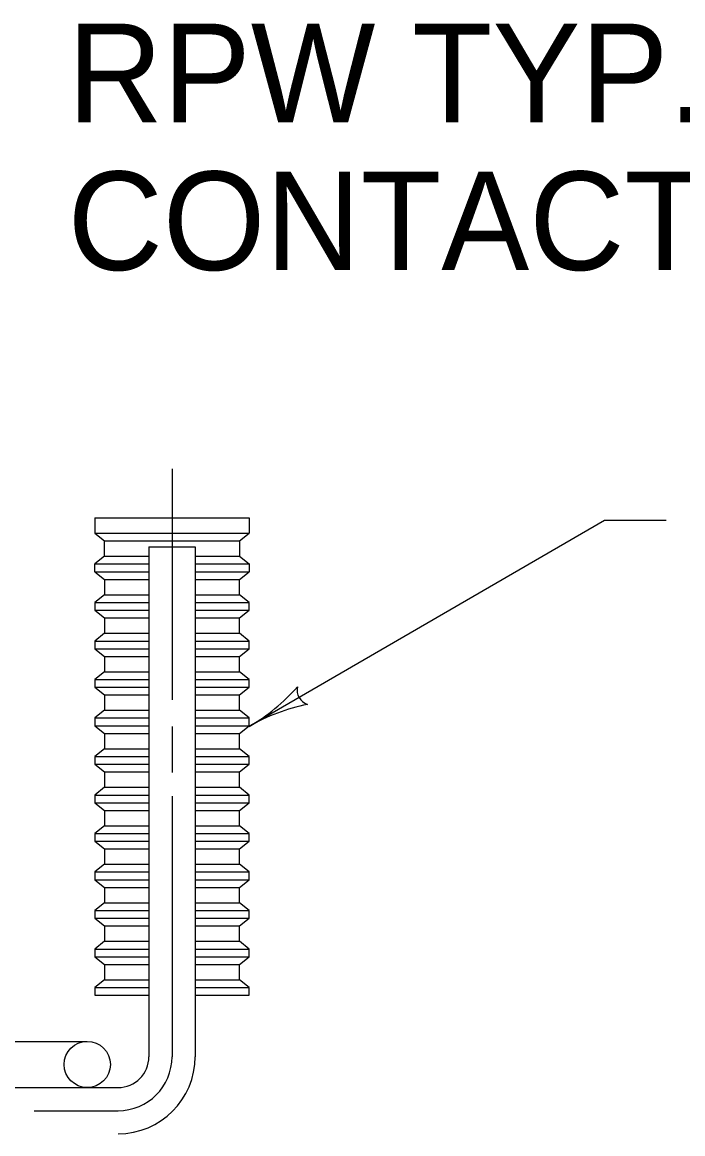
# Model space of a CAD drawing. Extents: x 998.1 to 1038.2, y 998.6 to 1023.3.
# Drawn here: x 1016.381 to 1017.72, y 1001.942 to 1004.197 of the extents above; entities that cross this region are included whole.
import ezdxf

# ---------------------------------------------------------------- set-up
doc = ezdxf.new("R2010")
doc.units = 0
doc.layers.add('Level 1', color=7, linetype='Continuous')

msp = doc.modelspace()

# ---------------------------------------------------------------- linework, layer by layer
at = {"layer": 'Level 1'}
for p, q in [((1016.6843, 1003.2908), (1016.6843, 1002.8219)), ((1016.528, 1003.1915), (1016.8405, 1003.1915)), ((1016.528, 1003.1915), (1016.528, 1003.1603)), ((1016.8405, 1003.1915), (1016.8405, 1003.1603)), ((1017.561, 1003.1863), (1016.8405, 1002.768)), ((1017.686, 1003.1863), (1017.561, 1003.1863)), ((1016.528, 1003.1603), (1016.8405, 1003.1603)), ((1016.528, 1003.1603), (1016.5476, 1003.1447)), ((1016.821, 1003.1447), (1016.8405, 1003.1603)), ((1016.5476, 1003.1447), (1016.821, 1003.1447)), ((1016.5476, 1003.1134), (1016.5476, 1003.1447)), ((1016.6374, 1003.1324), (1016.7312, 1003.1324)), ((1016.6374, 1003.1324), (1016.6374, 1002.0978)), ((1016.7312, 1003.1324), (1016.7312, 1002.0978)), ((1016.821, 1003.1447), (1016.821, 1003.1134)), ((1016.5476, 1003.1134), (1016.528, 1003.0978)), ((1016.5476, 1003.1134), (1016.6374, 1003.1134)), ((1016.7312, 1003.1134), (1016.821, 1003.1134)), ((1016.821, 1003.1134), (1016.8405, 1003.0978)), ((1016.528, 1003.0822), (1016.528, 1003.0978)), ((1016.528, 1003.0978), (1016.6374, 1003.0978)), ((1016.7312, 1003.0978), (1016.8405, 1003.0978)), ((1016.8405, 1003.0978), (1016.8405, 1003.0822)), ((1016.528, 1003.0822), (1016.5476, 1003.0665)), ((1016.528, 1003.0822), (1016.6374, 1003.0822)), ((1016.5476, 1003.0665), (1016.5476, 1003.0353)), ((1016.5476, 1003.0665), (1016.6374, 1003.0665)), ((1016.7312, 1003.0822), (1016.8405, 1003.0822)), ((1016.7312, 1003.0665), (1016.821, 1003.0665)), ((1016.821, 1003.0665), (1016.8405, 1003.0822)), ((1016.821, 1003.0353), (1016.821, 1003.0665)), ((1016.5476, 1003.0353), (1016.528, 1003.0197)), ((1016.528, 1003.0197), (1016.528, 1003.004)), ((1016.528, 1003.0197), (1016.6374, 1003.0197)), ((1016.5476, 1003.0353), (1016.6374, 1003.0353)), ((1016.7312, 1003.0353), (1016.821, 1003.0353)), ((1016.7312, 1003.0197), (1016.8405, 1003.0197)), ((1016.8405, 1003.0197), (1016.821, 1003.0353)), ((1016.8405, 1003.004), (1016.8405, 1003.0197)), ((1016.528, 1003.004), (1016.5476, 1002.9884)), ((1016.528, 1003.004), (1016.6374, 1003.004)), ((1016.7312, 1003.004), (1016.8405, 1003.004)), ((1016.821, 1002.9884), (1016.8405, 1003.004)), ((1016.5476, 1002.9884), (1016.5476, 1002.9572)), ((1016.5476, 1002.9884), (1016.6374, 1002.9884)), ((1016.7312, 1002.9884), (1016.821, 1002.9884)), ((1016.821, 1002.9572), (1016.821, 1002.9884)), ((1016.5476, 1002.9572), (1016.528, 1002.9415)), ((1016.5476, 1002.9572), (1016.6374, 1002.9572)), ((1016.7312, 1002.9572), (1016.821, 1002.9572)), ((1016.8405, 1002.9415), (1016.821, 1002.9572)), ((1016.528, 1002.9415), (1016.528, 1002.9259)), ((1016.528, 1002.9415), (1016.6374, 1002.9415)), ((1016.528, 1002.9259), (1016.5476, 1002.9103)), ((1016.528, 1002.9259), (1016.6374, 1002.9259)), ((1016.7312, 1002.9415), (1016.8405, 1002.9415)), ((1016.7312, 1002.9259), (1016.8405, 1002.9259)), ((1016.821, 1002.9103), (1016.8405, 1002.9259)), ((1016.8405, 1002.9259), (1016.8405, 1002.9415)), ((1016.5476, 1002.9103), (1016.5476, 1002.879)), ((1016.5476, 1002.9103), (1016.6374, 1002.9103)), ((1016.7312, 1002.9103), (1016.821, 1002.9103)), ((1016.821, 1002.879), (1016.821, 1002.9103)), ((1016.5476, 1002.879), (1016.528, 1002.8634)), ((1016.528, 1002.8634), (1016.528, 1002.8478)), ((1016.528, 1002.8634), (1016.6374, 1002.8634)), ((1016.5476, 1002.879), (1016.6374, 1002.879)), ((1016.7312, 1002.879), (1016.821, 1002.879)), ((1016.7312, 1002.8634), (1016.8405, 1002.8634)), ((1016.8405, 1002.8634), (1016.821, 1002.879)), ((1016.8405, 1002.8478), (1016.8405, 1002.8634)), ((1016.528, 1002.8478), (1016.5476, 1002.8322)), ((1016.528, 1002.8478), (1016.6374, 1002.8478)), ((1016.7312, 1002.8478), (1016.8405, 1002.8478)), ((1016.821, 1002.8322), (1016.8405, 1002.8478)), ((1016.5476, 1002.8322), (1016.5476, 1002.8009)), ((1016.5476, 1002.8322), (1016.6374, 1002.8322)), ((1016.7312, 1002.8322), (1016.821, 1002.8322)), ((1016.821, 1002.8009), (1016.821, 1002.8322)), ((1016.5476, 1002.8009), (1016.528, 1002.7853)), ((1016.5476, 1002.8009), (1016.6374, 1002.8009)), ((1016.7312, 1002.8009), (1016.821, 1002.8009)), ((1016.8405, 1002.7853), (1016.821, 1002.8009)), ((1016.528, 1002.7853), (1016.528, 1002.7697)), ((1016.528, 1002.7853), (1016.6374, 1002.7853)), ((1016.528, 1002.7697), (1016.5476, 1002.754)), ((1016.528, 1002.7697), (1016.6374, 1002.7697)), ((1016.6843, 1002.7678), (1016.6843, 1002.6747)), ((1016.7312, 1002.7853), (1016.8405, 1002.7853)), ((1016.7312, 1002.7697), (1016.8405, 1002.7697)), ((1016.821, 1002.754), (1016.8405, 1002.7697)), ((1016.8405, 1002.7697), (1016.8405, 1002.7853)), ((1016.5476, 1002.754), (1016.5476, 1002.7228)), ((1016.5476, 1002.754), (1016.6374, 1002.754)), ((1016.7312, 1002.754), (1016.821, 1002.754)), ((1016.821, 1002.7228), (1016.821, 1002.754)), ((1016.5476, 1002.7228), (1016.528, 1002.7072)), ((1016.5476, 1002.7228), (1016.6374, 1002.7228)), ((1016.7312, 1002.7228), (1016.821, 1002.7228)), ((1016.8405, 1002.7072), (1016.821, 1002.7228)), ((1016.528, 1002.7072), (1016.528, 1002.6915)), ((1016.528, 1002.7072), (1016.6374, 1002.7072)), ((1016.7312, 1002.7072), (1016.8405, 1002.7072)), ((1016.8405, 1002.6915), (1016.8405, 1002.7072)), ((1016.528, 1002.6915), (1016.5476, 1002.6759)), ((1016.528, 1002.6915), (1016.6374, 1002.6915)), ((1016.7312, 1002.6915), (1016.8405, 1002.6915)), ((1016.821, 1002.6759), (1016.8405, 1002.6915)), ((1016.5476, 1002.6759), (1016.5476, 1002.6447)), ((1016.5476, 1002.6759), (1016.6374, 1002.6759)), ((1016.7312, 1002.6759), (1016.821, 1002.6759)), ((1016.821, 1002.6447), (1016.821, 1002.6759)), ((1016.5476, 1002.6447), (1016.528, 1002.629)), ((1016.5476, 1002.6447), (1016.6374, 1002.6447)), ((1016.7312, 1002.6447), (1016.821, 1002.6447)), ((1016.8405, 1002.629), (1016.821, 1002.6447)), ((1016.528, 1002.629), (1016.528, 1002.6134)), ((1016.528, 1002.629), (1016.6374, 1002.629)), ((1016.528, 1002.6134), (1016.5476, 1002.5978)), ((1016.528, 1002.6134), (1016.6374, 1002.6134)), ((1016.6843, 1002.6265), (1016.6843, 1002.0978)), ((1016.7312, 1002.629), (1016.8405, 1002.629)), ((1016.7312, 1002.6134), (1016.8405, 1002.6134)), ((1016.821, 1002.5978), (1016.8405, 1002.6134)), ((1016.8405, 1002.6134), (1016.8405, 1002.629)), ((1016.5476, 1002.5978), (1016.5476, 1002.5665)), ((1016.5476, 1002.5978), (1016.6374, 1002.5978)), ((1016.7312, 1002.5978), (1016.821, 1002.5978)), ((1016.821, 1002.5665), (1016.821, 1002.5978)), ((1016.5476, 1002.5665), (1016.528, 1002.5509)), ((1016.5476, 1002.5665), (1016.6374, 1002.5665)), ((1016.7312, 1002.5665), (1016.821, 1002.5665)), ((1016.8405, 1002.5509), (1016.821, 1002.5665)), ((1016.528, 1002.5509), (1016.528, 1002.5353)), ((1016.528, 1002.5509), (1016.6374, 1002.5509)), ((1016.7312, 1002.5509), (1016.8405, 1002.5509)), ((1016.8405, 1002.5353), (1016.8405, 1002.5509)), ((1016.528, 1002.5353), (1016.5476, 1002.5197)), ((1016.528, 1002.5353), (1016.6374, 1002.5353)), ((1016.5476, 1002.5197), (1016.5476, 1002.4884)), ((1016.5476, 1002.5197), (1016.6374, 1002.5197)), ((1016.7312, 1002.5353), (1016.8405, 1002.5353)), ((1016.7312, 1002.5197), (1016.821, 1002.5197)), ((1016.821, 1002.5197), (1016.8405, 1002.5353)), ((1016.821, 1002.4884), (1016.821, 1002.5197)), ((1016.5476, 1002.4884), (1016.528, 1002.4728)), ((1016.5476, 1002.4884), (1016.6374, 1002.4884)), ((1016.7312, 1002.4884), (1016.821, 1002.4884)), ((1016.8405, 1002.4728), (1016.821, 1002.4884)), ((1016.528, 1002.4728), (1016.528, 1002.4572)), ((1016.528, 1002.4728), (1016.6374, 1002.4728)), ((1016.528, 1002.4572), (1016.5476, 1002.4415)), ((1016.528, 1002.4572), (1016.6374, 1002.4572)), ((1016.7312, 1002.4728), (1016.8405, 1002.4728)), ((1016.7312, 1002.4572), (1016.8405, 1002.4572)), ((1016.821, 1002.4415), (1016.8405, 1002.4572)), ((1016.8405, 1002.4572), (1016.8405, 1002.4728)), ((1016.5476, 1002.4415), (1016.5476, 1002.4103)), ((1016.5476, 1002.4415), (1016.6374, 1002.4415)), ((1016.7312, 1002.4415), (1016.821, 1002.4415)), ((1016.821, 1002.4103), (1016.821, 1002.4415)), ((1016.5476, 1002.4103), (1016.528, 1002.3947)), ((1016.5476, 1002.4103), (1016.6374, 1002.4103)), ((1016.7312, 1002.4103), (1016.821, 1002.4103)), ((1016.8405, 1002.3947), (1016.821, 1002.4103)), ((1016.528, 1002.3947), (1016.528, 1002.379)), ((1016.528, 1002.3947), (1016.6374, 1002.3947)), ((1016.7312, 1002.3947), (1016.8405, 1002.3947)), ((1016.8405, 1002.379), (1016.8405, 1002.3947)), ((1016.528, 1002.379), (1016.5476, 1002.3634)), ((1016.528, 1002.379), (1016.6374, 1002.379)), ((1016.5476, 1002.3634), (1016.5476, 1002.3322)), ((1016.5476, 1002.3634), (1016.6374, 1002.3634)), ((1016.7312, 1002.379), (1016.8405, 1002.379)), ((1016.7312, 1002.3634), (1016.821, 1002.3634)), ((1016.821, 1002.3634), (1016.8405, 1002.379)), ((1016.821, 1002.3322), (1016.821, 1002.3634)), ((1016.5476, 1002.3322), (1016.528, 1002.3165)), ((1016.528, 1002.3165), (1016.528, 1002.3009)), ((1016.528, 1002.3165), (1016.6374, 1002.3165)), ((1016.5476, 1002.3322), (1016.6374, 1002.3322)), ((1016.7312, 1002.3322), (1016.821, 1002.3322)), ((1016.7312, 1002.3165), (1016.8405, 1002.3165)), ((1016.8405, 1002.3165), (1016.821, 1002.3322)), ((1016.8405, 1002.3009), (1016.8405, 1002.3165)), ((1016.528, 1002.3009), (1016.5476, 1002.2853)), ((1016.528, 1002.3009), (1016.6374, 1002.3009)), ((1016.7312, 1002.3009), (1016.8405, 1002.3009)), ((1016.821, 1002.2853), (1016.8405, 1002.3009)), ((1016.5476, 1002.2853), (1016.5476, 1002.254)), ((1016.5476, 1002.2853), (1016.6374, 1002.2853)), ((1016.7312, 1002.2853), (1016.821, 1002.2853)), ((1016.821, 1002.254), (1016.821, 1002.2853)), ((1016.5476, 1002.254), (1016.528, 1002.2384)), ((1016.5476, 1002.254), (1016.6374, 1002.254)), ((1016.7312, 1002.254), (1016.821, 1002.254)), ((1016.8405, 1002.2384), (1016.821, 1002.254)), ((1016.528, 1002.2384), (1016.528, 1002.2228)), ((1016.528, 1002.2384), (1016.6374, 1002.2384)), ((1016.7312, 1002.2384), (1016.8405, 1002.2384)), ((1016.8405, 1002.2228), (1016.8405, 1002.2384)), ((1016.528, 1002.2228), (1016.6374, 1002.2228)), ((1016.7312, 1002.2228), (1016.8405, 1002.2228)), ((1016.0593, 1002.129), (1016.5124, 1002.129)), ((1015.0437, 1002.0353), (1016.5749, 1002.0353)), ((1016.4046, 1001.9884), (1016.5749, 1001.9884))]:
    msp.add_line(p, q, dxfattribs=at)
msp.add_circle((1016.5124, 1002.0822), 0.0469, dxfattribs=at)
for centre, radius, start, end in [((1016.6444, 1003.1058), 0.3906, 300.1401, 318.8089), ((1016.969, 1002.8425), 0.0312, 168.9147, 251.0314), ((1017.0366, 1002.4302), 0.3906, 101.4873, 120.134), ((1016.6444, 1003.1058), 0.3906, 300.1279, 300.1401), ((1016.5749, 1002.0978), 0.1094, 270, 0), ((1016.5749, 1002.0978), 0.1562, 270, 0), ((1016.5749, 1002.0978), 0.0625, 270, 0)]:
    msp.add_arc(centre, radius, start, end, dxfattribs=at)

# ---------------------------------------------------------------- texts
for s, p in [('RPW TYP. TO ALL', (1016.4725, 1003.9943)), ('CONTACT POINTS', (1016.4725, 1003.6943))]:
    msp.add_text(s, height=0.2, dxfattribs=at).set_placement(p)

doc.saveas('drawing.dxf')
